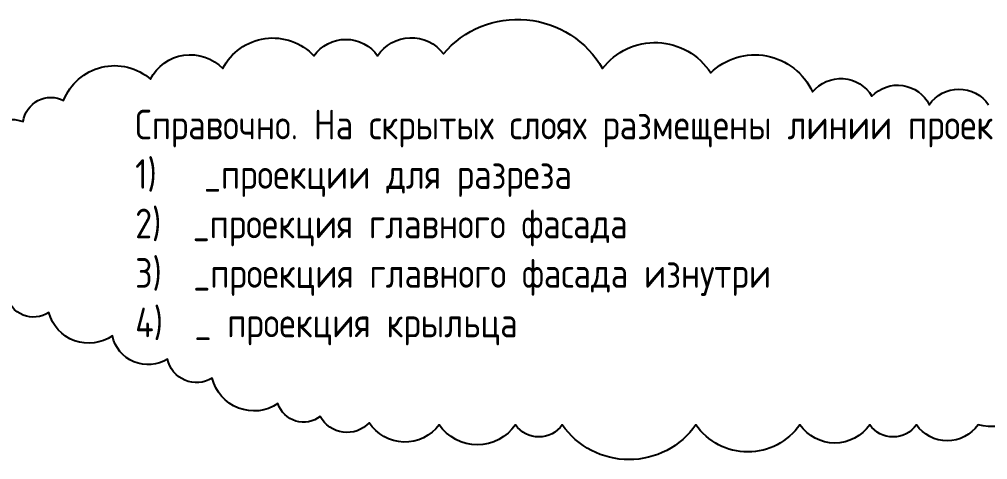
# Model space of a CAD drawing. Header units: millimetres. Extents: x -85477 to 745244, y -3684 to 128206.
# Drawn here: x 566711 to 578121, y 99352 to 104544 of the extents above; entities that cross this region are included whole.
import ezdxf

# ---------------------------------------------------------------- set-up
doc = ezdxf.new("R2010")
doc.units = ezdxf.units.MM
doc.styles.add('TITLE', font='romant.shx', dxfattribs={"width": 0.8})

msp = doc.modelspace()

# ---------------------------------------------------------------- linework, layer by layer
at = {"color": 1}
for points in [[(566182.1, 102937.7, -0.520567), (566757.1, 103337.7, -0.520567), (567232.1, 103587.7, -0.520567), (568257.1, 103837.7, -0.520567), (569107.1, 103962.7, -0.520567), (570182.1, 104112.7, -0.520567), (570932.1, 104112.7, -0.520567), (571707.1, 104137.7, -0.520567), (573582.1, 103962.7, -0.520567), (574857.1, 103912.7, -0.520567), (576057.1, 103687.7, -0.520567), (576757.1, 103637.7, -0.520567), (577432.1, 103537.7, -0.520567), (578132.1, 103537.7, -0.520567)], [(579207.1, 100887.7, -0.520567), (578007.1, 99762.7, -0.520567), (577282.1, 99762.7, -0.520567), (576732.1, 99762.7, -0.520567), (575907.1, 99762.7, -0.520567), (574682.1, 99762.7, -0.520567), (573107.1, 99762.7, -0.520567), (572557.1, 99762.7, -0.520567), (571657.1, 99762.7, -0.520567), (570832.1, 99787.7, -0.520567), (570257.1, 99862.7, -0.520567), (569757.1, 100012.7, -0.520567), (568982.1, 100312.7, -0.520567), (568457.1, 100537.7, -0.520567), (567807.1, 100812.7, -0.520567), (567057.1, 101087.7, -0.520567), (566557.1, 101287.7, -0.520567)]]:
    msp.add_lwpolyline(points, format="xyb", dxfattribs=at)

# ---------------------------------------------------------------- texts
at = {"color": 1, "lineweight": 25, "insert": (568075.4, 103478.6), "char_height": 350, "attachment_point": 1, "style": 'TITLE'}
msp.add_mtext_dynamic_manual_height_columns('Справочно. На скрытых слоях размещены линии проекций, увязывающие виды:\\P1)   _проекции для разреза\\P2)  _проекция главного фасада\\P3)  _проекция главного фасада изнутри\\P4)  _ проекция крыльца', width=6363.628, gutter_width=1500, heights=[0], dxfattribs=at).dxf.set("width", 14616.331)

doc.saveas('drawing.dxf')
